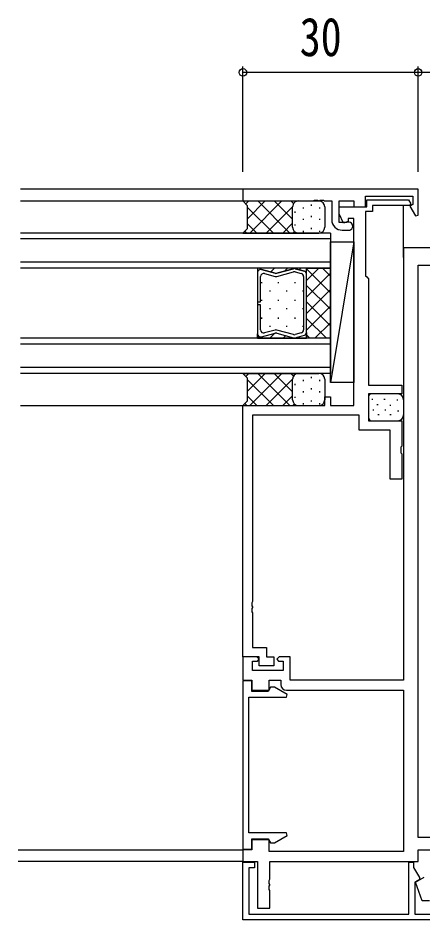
# Model space of a CAD drawing. Units: millimetres, scale not verified. Extents: x -1134 to 1133, y -806 to 806.
# Drawn here: x 520.4 to 589.7, y -207 to -52.7 of the extents above; entities that cross this region are included whole.
import ezdxf
from ezdxf.enums import TextEntityAlignment as Align

# ---------------------------------------------------------------- set-up
doc = ezdxf.new("R2010")
doc.units = ezdxf.units.MM
doc.header["$LTSCALE"] = 4
for name, color, linetype in [('0-2_YKK_11', 7, 'Continuous'), ('0-3_YKK_12', 2, 'Continuous'), ('0-4_YKK_13', 4, 'Continuous'), ('0-5_YKK_D', 6, 'Continuous')]:
    doc.layers.add(name, color=color, linetype=linetype)
doc.styles.add('ＭＳ ゴシック', font='')
doc.styles.get('ＭＳ ゴシック').set_extended_font_data('MS Gothic')

msp = doc.modelspace()

# ---------------------------------------------------------------- linework, layer by layer
at = {"layer": '0-2_YKK_11'}
msp.add_line((575.91, -89), (577.01, -89), dxfattribs=at)
for points in [[(588.91, -82), (558.91, -82), (558.91, -84), (570.952, -84), (571.135, -83.88), (571.685, -83.88), (571.868, -84), (571.952, -84), (572.135, -83.88), (572.685, -83.88), (572.868, -84), (574.11, -84), (574.11, -87.2)], [(576.705, -87.67), (576.574, -87.7), (575.41, -87.7), (575.41, -84), (577.91, -84), (577.91, -85), (579.91, -85), (579.91, -83.2), (588.01, -83.2), (588.01, -84.584), (587.5, -84.878), (588.465, -86.55), (588.91, -86.431), (588.91, -82)], [(558.91, -162), (558.91, -119), (572.91, -119), (572.91, -117.5), (573.91, -117.5), (573.91, -119), (577.91, -119), (577.91, -87), (576.91, -87), (576.91, -87.497), (576.145, -87.776), (575.41, -86.2), (575.41, -85), (580.11, -85), (580.11, -83.8), (587.252, -83.8), (587.633, -84.46), (587.437, -84.8), (581.11, -84.8), (581.11, -85.8), (579.91, -85.8), (579.91, -96.8), (580.11, -97), (580.41, -97.3), (580.41, -115.5), (586.11, -115.5), (586.11, -117), (580.41, -117), (580.41, -121.6), (586.11, -121.6), (586.11, -125.929), (585.967, -126.121), (585.967, -127.079), (586.11, -127.271), (586.11, -131.6), (584.11, -131.6), (584.11, -123.23), (578.78, -123.23), (578.78, -120.63), (560.54, -120.63)], [(606.017, -92), (586.41, -92), (586.41, -166), (567.01, -166), (567.01, -162), (565.11, -162), (564.71, -162.4), (565.01, -162.7), (565.81, -162.7), (565.81, -164.3), (560.54, -164.3), (560.54, -162.7), (561.41, -162.7), (561.71, -162.4), (561.31, -162), (558.91, -162), (558.91, -166), (560.41, -166), (560.41, -167.7), (563.41, -167.7), (563.41, -166), (565.38, -166), (565.38, -166.7)], [(588.91, -192.9), (588.91, -95), (591.71, -95), (591.71, -95.598)], [(560.54, -120.63), (560.54, -152.542), (560.42, -152.725), (560.42, -153.275), (560.54, -153.458), (560.54, -153.542), (560.42, -153.725), (560.42, -154.275), (560.54, -154.458), (560.54, -160.37), (562.97, -160.37), (562.97, -162), (564.21, -162), (564.21, -163.5), (561.71, -163.5), (561.71, -162), (558.91, -162)], [(566.38, -167.7), (586.41, -167.7), (586.41, -195.3), (563.41, -195.3), (563.41, -193.3), (560.41, -193.3), (560.41, -195), (558.91, -195), (558.91, -197), (561.41, -197), (561.41, -205), (563.51, -205), (563.51, -201.958), (563.39, -201.775), (563.39, -201.225), (563.51, -201.042), (563.51, -200.958), (563.39, -200.775), (563.39, -200.225), (563.51, -200.042), (563.51, -197), (588.91, -197), (588.91, -195), (595.739, -195)], [(602.91, -192.9), (588.91, -192.9)], [(633.91, -207), (558.91, -207), (558.91, -197.1), (560.91, -197.1), (560.91, -198.1), (559.91, -198.1), (559.91, -206), (587.31, -206), (587.31, -197.1), (588.11, -197.1), (588.11, -198), (589.11, -199.732), (589.11, -200.1), (588.31, -200.562), (588.31, -206), (622.91, -206)], [(590.866, -203.7), (589.589, -203.7), (588.442, -200.548), (589.91, -199.7)]]:
    msp.add_lwpolyline(points, dxfattribs=at)
msp.add_lwpolyline([(558.91, -166.1), (558.91, -194.9), (560.41, -194.9), (560.41, -193.1), (563.21, -193.1), (563.614, -193.8), (564.285, -193.8), (566.459, -192.545), (566.34, -192.1), (559.91, -192.1), (559.91, -168.9), (566.34, -168.9), (566.459, -168.455), (564.285, -167.2), (563.614, -167.2), (563.21, -167.9), (560.41, -167.9), (560.41, -166.1)], close=True, dxfattribs=at)
for centre, radius, start, end in [((575.91, -87.2), 1.8, 180.00001, 269.99999), ((577.01, -88.3), 0.7, 270.00002, 115.84192), ((566.38, -166.7), 1, 180.00001, 269.99999)]:
    msp.add_arc(centre, radius, start, end, dxfattribs=at)
at = {"layer": '0-3_YKK_12'}
for p, q in [((558.91, -82), (520.819, -82)), ((520.819, -84), (559.21, -84)), ((586.41, -93.658), (586.41, -84.8)), ((573.91, -89.492), (520.819, -89.492)), ((573.91, -89.492), (573.91, -95.492)), ((573.91, -90.492), (520.819, -90.492)), ((573.91, -94.492), (520.819, -94.492)), ((573.91, -95.492), (520.819, -95.492)), ((562.06, -95.491), (561.827, -95.724)), ((564.305, -95.491), (563.644, -96.152)), ((567.575, -95.591), (564.696, -96.362)), ((564.696, -96.362), (567.575, -95.591)), ((566.55, -95.491), (566.04, -96.002)), ((569.421, -96.013), (567.846, -95.591)), ((567.846, -95.591), (569.421, -96.013)), ((568.795, -95.492), (568.516, -95.77)), ((571.93, -95.492), (569.81, -97.611)), ((569.81, -95.605), (573.91, -99.705)), ((572.525, -95.492), (573.91, -96.877)), ((561.422, -96.129), (561.411, -96.14)), ((561.411, -96.246), (561.411, -96.23)), ((564.425, -96.362), (562.071, -95.731)), ((562.071, -95.731), (564.425, -96.362)), ((562.596, -96.415), (564.425, -96.905)), ((564.696, -96.905), (567.575, -96.134)), ((567.846, -96.134), (568.896, -96.415)), ((569.285, -96.923), (569.285, -106.066)), ((573.91, -96.34), (569.81, -100.44)), ((569.81, -96.505), (569.81, -96.534)), ((569.81, -106.469), (569.81, -96.52)), ((562.168, -98.077), (562.168, -97.877)), ((564.998, -98.077), (564.998, -97.877)), ((567.828, -98.077), (567.828, -97.877)), ((569.81, -98.434), (573.91, -102.533)), ((563.583, -99.492), (563.583, -99.292)), ((566.413, -99.492), (566.413, -99.292)), ((569.243, -99.492), (569.243, -99.292)), ((573.91, -99.169), (569.81, -103.268)), ((562.168, -101.107), (562.168, -100.907)), ((564.998, -101.107), (564.998, -100.907)), ((567.828, -101.107), (567.828, -100.907)), ((569.81, -101.262), (573.91, -105.362)), ((563.583, -102.522), (563.583, -102.322)), ((566.413, -102.522), (566.413, -102.322)), ((569.243, -102.522), (569.243, -102.322)), ((573.91, -101.997), (569.81, -106.097)), ((562.168, -104.137), (562.168, -103.937)), ((564.998, -104.137), (564.998, -103.937)), ((567.828, -104.137), (567.828, -103.937)), ((569.81, -104.091), (573.211, -107.492)), ((573.91, -104.825), (571.244, -107.492)), ((564.425, -106.083), (562.596, -106.572)), ((563.583, -105.552), (563.583, -105.352)), ((567.574, -106.854), (564.696, -106.083)), ((566.413, -105.552), (566.413, -105.352)), ((569.243, -105.552), (569.243, -105.352)), ((569.81, -106.478), (569.81, -106.449)), ((573.91, -107.492), (520.819, -107.492)), ((561.41, -106.737), (561.41, -106.753)), ((561.615, -107.161), (561.41, -107.366)), ((562.071, -107.252), (564.425, -106.621)), ((562.071, -107.257), (564.425, -106.626)), ((564.391, -106.63), (563.53, -107.491)), ((564.696, -106.621), (567.574, -107.392)), ((564.696, -106.626), (567.574, -107.397)), ((566.233, -107.033), (565.775, -107.491)), ((567.575, -106.854), (567.575, -106.854)), ((568.896, -106.572), (567.846, -106.854)), ((567.846, -107.392), (569.421, -106.97)), ((567.846, -107.397), (569.421, -106.975)), ((568.219, -107.293), (568.02, -107.492)), ((569.81, -106.919), (570.383, -107.492)), ((573.91, -107.492), (573.91, -113.492)), ((573.91, -108.492), (520.819, -108.492)), ((573.91, -112.492), (520.819, -112.492)), ((573.91, -113.492), (520.819, -113.492)), ((520.819, -118.999), (559.21, -118.999)), ((520.41, -195), (558.91, -195)), ((558.91, -197), (520.41, -197))]:
    msp.add_line(p, q, dxfattribs=at)
for points in [[(561.411, -95.491), (561.41, -107.491), (569.81, -107.492), (569.81, -95.492)], [(573.91, -107.492), (569.81, -107.492), (569.81, -95.492), (573.91, -95.492)]]:
    msp.add_lwpolyline(points, close=True, dxfattribs=at)
for points in [[(569.81, -96.505), (569.81, -95.492), (561.411, -95.491), (561.411, -96.23)], [(561.411, -96.238), (561.41, -101.231), (561.935, -101.231), (561.936, -96.922)], [(561.935, -106.065), (561.935, -101.756), (561.41, -101.756), (561.41, -106.75)], [(569.81, -106.478), (569.81, -107.492), (561.41, -107.491), (561.41, -106.753)]]:
    msp.add_lwpolyline(points, dxfattribs=at)
for centre, start, end in [((567.711, -96.098), 74.99592, 104.99623), ((567.711, -96.098), 74.99628, 104.99628), ((561.936, -96.238), 74.9963, 179.99816), ((561.936, -96.238), 74.99627, 179.11055), ((561.936, -96.238), 179.11055, 180.88582), ((562.461, -96.922), 74.9963, 179.99619), ((564.561, -95.854), 254.99586, 284.99629), ((564.561, -95.854), 254.99627, 284.99628), ((564.561, -96.398), 254.99566, 284.99691), ((567.71, -96.641), 74.99654, 104.99603), ((568.76, -96.923), 359.99822, 74.99615), ((569.285, -96.52), 359.99822, 74.99615), ((569.285, -96.52), 1.57975, 74.99628), ((569.285, -96.52), 358.41661, 1.57975), ((562.46, -106.065), 180.00017, 285.00007), ((564.56, -106.59), 74.99945, 105.00071), ((568.76, -106.065), 284.99332, 359.96183), ((569.285, -106.463), 358.41661, 1.57975), ((561.935, -106.745), 179.11055, 180.88582), ((561.935, -106.75), 179.99821, 285.00007), ((561.935, -106.745), 180.88582, 285.0001), ((564.56, -107.128), 75.00008, 105.0001), ((564.56, -107.133), 75.00008, 105.0005), ((567.71, -106.347), 255.04234, 255.06677), ((567.71, -106.347), 255.0177, 255.06684), ((567.71, -106.347), 255.03378, 255.03603), ((567.71, -106.347), 255.03232, 255.03378), ((567.71, -106.347), 255.01472, 255.03232), ((567.71, -106.347), 255.00781, 255.01468), ((567.71, -106.347), 255.00613, 255.00781), ((567.71, -106.347), 255.00436, 255.00664), ((567.71, -106.347), 255.00392, 255.00436), ((567.71, -106.347), 255.00034, 284.99982), ((567.71, -106.885), 255.00008, 285.00009), ((567.71, -106.89), 255.00013, 285.00045), ((567.71, -106.347), 255.11665, 255.1712), ((567.71, -106.347), 255.08054, 255.11665), ((567.71, -106.347), 255.06199, 255.08054), ((567.71, -106.347), 255.1712, 255.52872), ((567.71, -106.347), 255.52872, 255.96194), ((569.285, -106.468), 284.98991, 359.97098), ((569.285, -106.463), 285.00009, 358.41661)]:
    msp.add_arc(centre, 0.525, start, end, dxfattribs=at)
at = {"layer": '0-4_YKK_13'}
for p, q in [((558.913, -83.999), (571.913, -83.999)), ((559.909, -83.999), (559.41, -84.499)), ((562.738, -83.999), (559.674, -87.063)), ((565.566, -83.999), (560.066, -89.499)), ((566.954, -89.499), (561.454, -83.999)), ((567.41, -87.127), (564.283, -83.999)), ((567.569, -84.458), (567.111, -83.999)), ((568.395, -83.999), (568.394, -84)), ((570.675, -84.811), (570.675, -84.611)), ((564.126, -89.499), (559.66, -85.033)), ((567.41, -84.984), (562.895, -89.499)), ((567.413, -88.499), (567.41, -84.999)), ((567.862, -86.01), (567.862, -85.81)), ((569.277, -85.308), (569.277, -85.108)), ((572.077, -85.308), (572.077, -85.108)), ((572.91, -84.999), (572.91, -88.499)), ((561.298, -89.499), (559.66, -87.862)), ((567.41, -87.813), (565.723, -89.499)), ((569.277, -87.238), (569.277, -87.038)), ((570.675, -86.741), (570.675, -86.541)), ((572.077, -87.238), (572.077, -87.038)), ((559.569, -89.499), (559.241, -89.171)), ((567.722, -89.226), (567.449, -89.499)), ((567.862, -88.205), (567.862, -88.005)), ((569.277, -89.313), (569.277, -89.113)), ((570.675, -88.816), (570.675, -88.616)), ((572.077, -89.291), (572.077, -89.091)), ((558.913, -89.499), (571.913, -89.499)), ((577.909, -91), (573.91, -115.059)), ((558.913, -113.499), (571.913, -113.499)), ((559.909, -113.499), (559.41, -113.999)), ((562.738, -113.499), (559.674, -116.563)), ((565.566, -113.499), (560.066, -118.999)), ((566.954, -118.999), (561.454, -113.499)), ((567.41, -116.627), (564.283, -113.499)), ((567.569, -113.958), (567.111, -113.499)), ((568.395, -113.499), (568.394, -113.5)), ((570.675, -114.311), (570.675, -114.111)), ((564.126, -118.999), (559.66, -114.533)), ((567.41, -114.484), (562.895, -118.999)), ((567.413, -117.999), (567.41, -114.499)), ((567.862, -115.51), (567.862, -115.31)), ((569.277, -114.808), (569.277, -114.608)), ((572.077, -114.808), (572.077, -114.608)), ((572.91, -114.499), (572.91, -117.999)), ((569.277, -116.738), (569.277, -116.538)), ((570.675, -116.241), (570.675, -116.041)), ((572.077, -116.738), (572.077, -116.538)), ((585.41, -117), (580.91, -117)), ((559.569, -118.999), (559.241, -118.671)), ((561.298, -118.999), (559.66, -117.362)), ((567.41, -117.313), (565.723, -118.999)), ((567.722, -118.726), (567.449, -118.999)), ((567.862, -117.705), (567.862, -117.505)), ((569.277, -118.813), (569.277, -118.613)), ((570.675, -118.316), (570.675, -118.116)), ((572.077, -118.792), (572.077, -118.592)), ((580.41, -117.5), (580.41, -121.1)), ((581.173, -117.954), (580.973, -117.954)), ((583.253, -117.939), (583.053, -117.939)), ((585.453, -118.074), (585.253, -118.074)), ((586.41, -118), (586.41, -120.6)), ((558.913, -118.999), (571.913, -118.999)), ((581.338, -119.799), (581.138, -119.799)), ((582.043, -118.869), (581.843, -118.869)), ((583.388, -119.799), (583.188, -119.799)), ((584.243, -119.004), (584.043, -119.004)), ((585.588, -119.934), (585.388, -119.934)), ((580.91, -121.6), (585.41, -121.6)), ((582.208, -120.609), (582.008, -120.609)), ((584.258, -120.594), (584.058, -120.594))]:
    msp.add_line(p, q, dxfattribs=at)
for points in [[(558.91, -83.999), (559.66, -84.749), (559.66, -88.752), (558.913, -89.499)], [(558.91, -113.499), (559.66, -114.249), (559.66, -118.252), (558.913, -118.999)]]:
    msp.add_lwpolyline(points, dxfattribs=at)
msp.add_lwpolyline([(577.909, -115.059), (573.91, -115.059), (573.91, -91), (577.909, -91)], close=True, dxfattribs=at)
for centre, radius, start, end in [((568.41, -84.999), 1, 89.99999, 179.99999), ((568.41, -84.999), 1, 89.99999, 179.99999), ((571.91, -84.999), 1, 359.99999, 89.99999), ((568.413, -88.499), 1, 179.99999, 269.99999), ((571.91, -88.499), 1, 269.99999, 359.99999), ((568.41, -114.499), 1, 90, 180), ((568.41, -114.499), 1, 90, 180), ((571.91, -114.499), 1, 0, 90), ((580.91, -117.5), 0.5, 90, 180), ((585.41, -118), 1, 0, 90), ((568.413, -117.999), 1, 180, 270), ((571.91, -117.999), 1, 270, 0), ((580.91, -121.1), 0.5, 180, 270), ((585.41, -120.6), 1, 270, 0)]:
    msp.add_arc(centre, radius, start, end, dxfattribs=at)
at = {"layer": '0-5_YKK_D'}
for p, q in [((558.91, -79), (558.91, -61)), ((588.91, -79), (588.91, -61)), ((588.91, -79), (588.91, -61)), ((588.91, -62), (558.91, -62)), ((603.91, -62), (588.91, -62))]:
    msp.add_line(p, q, dxfattribs=at)
for centre in [(558.91, -62), (588.91, -62), (588.91, -62)]:
    msp.add_circle(centre, 0.637, dxfattribs=at)

# ---------------------------------------------------------------- texts
at = {"layer": '0-5_YKK_D', "style": 'ＭＳ ゴシック', "width": 0.8}
msp.add_text('30', height=6.598, dxfattribs=at).set_placement((568.63, -61.2), align=Align.BOTTOM_LEFT)

doc.saveas('drawing.dxf')
